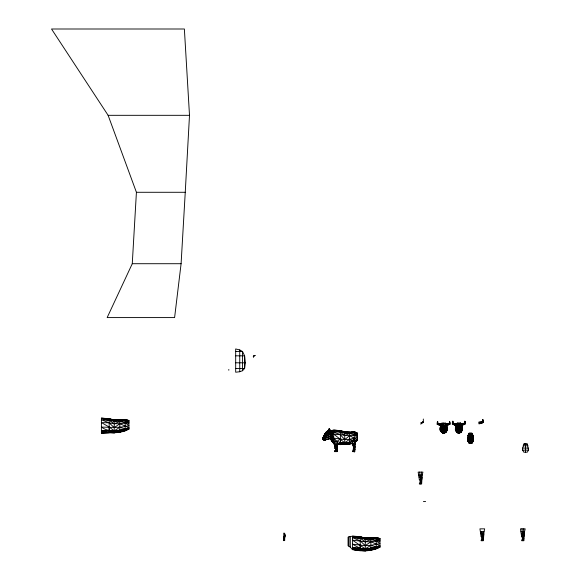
<?xml version="1.0" encoding="UTF-8"?>
<svg xmlns="http://www.w3.org/2000/svg" width="580" height="580" viewBox="0 0 580 580"><rect width="100%" height="100%" fill="white"/><g stroke="black" fill="none" stroke-linecap="round" stroke-linejoin="round"><path stroke-width="0.87" d="M330.078 438.9L330.078 430.055C325.779 430.737 323.524 435.406 322.647 439.205L323.814 440.082L328.469 439.307L330.078 438.676L330.76 437.24L330.078 436.979M355.533 441.793L357.461 440.329L357.461 433.209L354.242 431.6C347.26 433.267 340.634 430.099 333.688 430.092L333.688 443.562L330.745 439.336L330.76 430.592C338.604 430.164 346.166 435.5 354.242 432.847L357.461 434.007L354.242 434.376L357.461 434.978C347.601 436.754 338.807 435.094 330.078 430.2L328.469 430.577L328.469 439.307L327.192 439.451L327.192 431.063M328.962 432.76L329.273 428.497L330.078 432.31C332.826 434.927 336.958 434.115 340.402 434.783L344.752 439.633L349.602 439.277L357.461 437.443L354.242 434.906L349.602 433.42L344.752 435.696L340.402 432.209L331.832 431.636L330.078 430.643L330.18 431.788L329.578 432.76L329.273 428.497L328.367 431.788L329.273 431.788M458.882 425.046L458.882 432.868L460.904 432.209L462.274 430.179L461.897 425.336L462.427 429.954L460.904 432.209M470.51 436.979L470.51 443.062L471.997 443.048L473.004 441.59L473.439 437.53L473.526 440.155L471.997 443.048L469.024 443.048L467.495 440.155L467.582 437.53L467.495 438.045L468.009 441.59L468.879 442.489L467.777 440.742L467.777 439.002L468.807 437.045L468.589 433.927L469.176 433.122L471.837 433.122L472.917 435.232L473.526 438.045L473.004 441.59L472.135 442.489M441.663 432.383L440.14 430.128L440.242 427.503L440.14 430.128L441.663 432.383L443.678 433.021L443.678 426.967L446.085 427.018L446.694 425.51L450.145 424.089L449.601 421.377L449.253 423.443L450.145 424.089L445.904 424.69M464.457 423.27L461.107 423.538L461.107 424.516L465.349 423.915L464.457 423.27L464.805 421.203L465.305 422.059L465.349 423.915L461.897 425.336L461.288 426.844L460.542 427.098L456.888 426.844L455.974 425.474L456.699 423.342L460.447 422.922L461.136 423.733L461.491 431.389L459.969 432.839L456.975 432.288L455.496 430.179L455.445 427.329L455.343 429.954L457.794 432.839C459.607 433.057 461.477 431.738 462.274 430.179M470.51 443.062L469.024 443.048L469.176 433.122M482.915 531.802L482.69 540.705M457.323 422.922L457.533 429.396M442.221 429.57L441.96 423.096L445.397 423.096L447.071 428.323L444.766 433.013L442.598 433.013L441.075 431.563L440.292 430.353L440.292 428.323L441.909 423.473L445.454 423.473L445.933 423.908L445.338 427.272L445.578 431.143L444.628 431.991L445.034 432.013C443.642 435.159 441.097 431.194 442.192 428.903L445.172 428.903L445.527 429.57L445.034 432.013L442.33 432.013L441.075 430.106L440.14 428.018L440.858 425.205M441.46 425.669L439.538 425.343L439.538 423.712L441.46 423.712L441.068 424.792L437.088 424.089L437.98 423.443L437.632 421.377L437.088 424.089L440.822 425.56M453.183 423.27L456.663 424.516L452.291 423.915L453.183 423.27L452.835 421.203L452.291 423.915L456.025 425.387M329.179 429.352L329.019 432.441L330.027 431.629L329.527 431.629L330.18 431.788L329.578 430.817M441.96 423.096L441.431 423.908L442.025 427.272L441.786 431.143L442.736 431.991L443.678 431.578L445.034 432.325L444.512 433.021L442.845 433.021L442.33 432.325L443.678 431.578M459.969 432.839L462.274 428.149L461.136 423.733L457.272 423.298L456.634 423.733L457.221 427.098L456.989 430.969L457.794 432.839C462.905 433.746 459.012 425.836 460.447 422.922M458.882 432.847L456.279 431.389L457.533 430.969L458.048 432.847L460.796 432.288L462.086 430.548L462.086 428.801L460.926 425.408L457.424 425.046L456.844 425.408L456.279 431.389L457.794 432.839L459.715 432.847L460.237 428.729L460.237 431.839L457.533 431.839L457.533 428.729L460.237 428.729L460.781 430.969L459.831 431.817L460.237 431.839M471.003 440.524L471.003 442.504L471.997 443.048L472.881 436.073L471.823 433.978L469.198 433.978L468.596 441.162L469.024 443.048L470.01 442.504L470.01 440.524M330.76 439.132L333.688 443.562M330.078 432.419L330.76 432.767L330.078 434.826L333.688 438.11L344.752 439.633L349.602 435.645L354.242 438.255C356.12 442.46 355.141 447.187 354.822 451.617L352.364 451.617L353.285 449.616L353.43 446.962L352.401 444.106L349.602 442.207L344.752 442.808L340.402 442.359L344.752 443.374L350.269 442.547M185.252 192.285L189.5 115.319L184.375 29L51.526 29L108.119 115.319L136.416 192.285L132.269 263.712L107.155 317.586L174.602 317.586L181.098 263.712L185.252 192.285L136.416 192.285M330.76 430.592L333.688 434.072L344.752 442.808L349.602 439.277L351.9 440.959L353.996 446.962L353.155 451.617M471.837 433.122L471.997 443.048M478.971 422.914L482.951 421.993L482.857 419.601L482.531 421.667L483.372 422.312L481.9 423.24L478.971 423.893L478.971 421.935L482.531 421.667M448.579 424.313L449.703 423.77L449.601 421.377M463.783 424.139L464.906 423.596L464.805 421.203M443.678 433.021L445.592 432.462L446.89 430.723L446.89 428.975L445.28 425.22L441.641 425.582L441.539 428.475L442.388 430.824L443.678 431.418L444.976 430.824L445.397 423.096M468.879 442.489L468.763 441.634M468.009 440.133L468.923 437.291L468.031 435.674L468.647 433.543L472.374 433.543L471.873 442.04L469.147 442.04L469.706 442.018L468.009 440.133L468.807 437.045L468.669 434.398L469.198 433.978M457.272 423.298L456.728 424.197L456.743 428.301L457.591 430.65L458.882 431.245L460.179 430.65L460.73 429.396L461.042 424.197L460.491 423.298M441.576 432.245L440.242 429.555M422.24 475.049L421.79 479.457L419.297 479.457L418.165 472.105L422.907 472.105L422.24 475.049L418.666 475.049M484.01 531.802L483.553 536.203L481.066 536.203L479.935 528.851L484.677 528.851L484.01 531.802L480.436 531.802M524.516 531.802L524.066 536.203L521.579 536.203L520.448 528.851L525.19 528.851L524.516 531.802L520.949 531.802M420.921 483.952L421.457 472.105M523.203 540.705L523.74 528.851M332.014 437.646L331.832 439.364L334.508 443.135M419.297 479.457L420.261 481.538L419.282 483.952L421.646 483.952L422.037 477.086L419.072 477.086M481.066 536.203L482.031 538.284L481.045 540.705L483.408 540.705L483.807 533.832L480.842 533.832M521.579 536.203L522.544 538.284L521.558 540.705L523.921 540.705L524.313 533.832L521.355 533.832M329.019 432.441L328.519 431.629L329.099 430.556L328.773 430.875C329.498 432.194 328.577 429.852 329.774 430.693L329.541 429.352L329.005 429.352M245.304 362.805L244.608 368.438L242.563 370.714L239.743 371.736L235.683 372.222L235.683 348.95L239.743 349.936L242.563 351.552L244.608 355.83L245.304 362.805L235.683 362.805M444.512 429.57L444.599 428.903L445.527 429.57L446.085 427.018L445.454 423.473M336.335 451.624L337.763 444.324L336.98 441.373L333.688 438.11L330.078 430.2L328.469 430.577L325.916 432.317L322.647 438.487M471.613 440.851L471.873 438.929L469.147 438.929L468.647 439.596L469.409 440.851L471.613 440.851L469.409 440.851M459.469 430.324L459.715 432.847L460.237 432.151L458.882 431.404L457.939 431.817L455.677 428.801L456.663 423.538L454.742 423.538L454.742 425.169M444.983 426.967L445.527 429.57L441.829 429.57L442.214 426.967L445.338 427.272L446.288 431.563L444.766 433.013M330.078 430.454L327.192 431.476L325.46 437.182L322.647 438.639L323.814 440.082L325.242 440.075L325.17 434.058L325.916 432.317L323.096 437.893L323.096 439.538M467.582 439.582L468.712 442.264M468.031 435.674L468.103 435.232L467.495 438.045M461.491 429.932L460.071 426.793L457.555 426.793L457.033 429.396L460.73 429.396L461.288 426.844L462.274 428.149L461.332 424.183M455.445 429.381L456.866 432.209M439.538 424.524L439.691 423.683L437.98 423.443M354.068 451.617C355.852 447.173 353.082 442.627 354.242 438.255L357.461 439.169L354.887 440.604M443.048 432.854L441.772 432.462L441.075 431.563L441.525 424.372L441.989 423.958L445.375 423.958L445.839 424.372L445.28 425.22M459.831 430.65L460.237 428.729M437.632 421.377L437.53 423.77L438.654 424.313M452.835 421.203L452.733 423.596L453.857 424.139M468.792 442.409L467.618 440.379L468.669 434.398M522.616 448.086L524.211 443.671L527.409 444.091L528.474 450.138L527.285 452.19L523.798 452.19L522.616 450.138L522.616 448.086L528.474 448.086M445.034 429.243L444.628 430.824L445.172 428.903L445.034 429.57M420.036 483.952L420.674 481.538L419.681 472.105M481.799 540.705L482.444 538.284L481.574 531.802M522.312 540.705L522.957 538.284L521.964 528.851M457.939 431.817L457.533 431.839L457.939 430.324L457.533 428.729L457.033 429.396M472.881 436.073L472.917 435.232M471.641 436.994L472.374 439.596L468.647 439.596L469.372 436.994L472.098 437.291L473.004 440.133L471.315 442.018M441.075 430.106L442.214 426.967M456.279 429.932L457.555 426.793M442.025 427.272L440.771 425.647L441.46 423.712L441.097 424.502M444.265 430.498L444.512 433.021L445.172 428.903M325.46 437.182L327.192 433.144L330.078 432.31L330.76 431.027M457.533 431.839L457.939 430.65M440.771 425.647L441.909 423.473M456.098 425.872L457.345 423.784L460.426 423.784L461.042 424.197L460.339 425.046M336.581 450.972L337.56 446.071L334.595 446.071L333.688 441.953L330.078 438.676L333.688 443.279L331.832 440.401L330.76 437.24L333.688 441.373L334.189 444.324L337.763 444.324L340.496 442.366L340.402 438.973L336.98 441.373L333.688 441.373L330.76 432.767M324.068 436L325.17 434.058A0.797 0.797 0 0 1 325.75 433.593M335.32 451.624L336.197 449.667C334.704 445.94 336.255 441.525 333.688 438.11M441.025 424.785L441.431 423.908M456.634 423.733L455.343 427.844L456.888 426.844L455.677 428.801L455.677 430.548L456.975 432.288M458.882 430.65L458.301 430.324L458.048 432.847L457.939 430.324L460.179 430.65L457.591 430.65L459.831 430.324M449.253 423.443L445.904 423.712C447.187 426.365 448.188 430.237 445.592 432.462L444.316 432.854M441.829 429.57L442.192 428.903L442.845 433.021L443.098 430.498L444.976 430.824L442.388 430.824L444.628 430.498M324.923 440.082L325.916 439.531L325.46 438.632L325.916 437.791L330.078 436.638M284.026 538.414L283.359 540.705L284.026 540.154L284.026 532.947M284.686 533.491L284.686 540.698L284.229 539.799L284.686 538.965M328.693 431.418L329.853 431.418L329.469 432.122L328.693 431.418L329.077 430.715M472.229 442.409L473.396 440.379M472.25 441.634L473.439 439.582L473.526 440.155M354.554 442.011L355.177 440.959L357.461 439.48L354.895 441.916M253.409 357.048L254.395 355.446L253.3 356.127L253.409 357.048L254.395 355.446L255.49 355.446M328.367 431.788L328.962 430.817L328.962 431.788M444.265 432.477L442.736 432.143L444.628 432.143L441.772 432.462L440.474 430.723L440.474 428.975L441.685 427.018L440.292 428.323M444.316 432.462L445.701 432.383L447.224 430.128L447.122 427.503L445.904 423.712L445.904 425.669L447.542 425.343L447.542 423.712M472.504 441.909L473.244 440.742L473.244 439.002L471.823 433.978M445.701 432.383L447.071 430.353M472.374 439.596L471.873 438.929L471.351 443.04L471.873 442.344L469.706 442.17L469.147 438.929L469.147 439.596M460.796 432.288L461.491 431.389L460.237 430.969M323.096 438.639L325.242 440.075L323.814 440.082L323.814 435.979L325.17 434.058L323.814 436.646L326.504 434.108L325.916 432.68L327.192 431.476M338.162 443.78C343.519 442.409 350.922 444.324 354.242 438.255M467.618 438.349L468.807 437.045L468.647 439.596M329.368 429.352L329.774 430.875L329.099 431.194M330.078 430.055L328.469 432.745L330.078 434.594L325.916 436.059L325.916 439.531M458.882 431.404L457.939 431.97L459.831 431.97L457.939 431.97L457.533 432.151L457.794 432.839M468.589 433.927L469.14 433.499M356.207 440.67L357.461 440.176L354.887 442.069L357.461 440.329M468.009 441.59L469.147 441.162M469.372 436.994L468.923 437.291L472.555 437.045L472.345 434.398M352.451 547.433L365.255 548.868L370.867 545.338L379.965 543.641C372.462 536.921 361.253 540.574 352.451 536.406L360.216 536.964L365.255 538.117L370.867 538.356L376.239 537.645L379.965 538.552L379.965 547.107C371.541 551.652 361.601 551.486 352.451 549.622L350.298 547.179L348.065 545.736L348.065 537.138C351.937 535.507 356.178 536.522 360.216 536.703C366.632 539.647 373.643 536.261 379.965 538.552M355.533 440.655L357.461 439.48L355.047 440.59M458.301 432.303L459.469 432.303M444.331 432.658L446.288 431.563L445.034 431.143M355.047 441.416L357.461 440.176M338.966 443.149L340.496 442.366L340.402 442.961L344.752 444.07L349.602 444.178L351.922 443.475M440.474 428.975L441.539 428.475M455.677 428.801L456.743 428.301M128.919 429.084C120.502 433.912 110.65 432.586 101.406 432.883L119.821 432.216L119.821 420.108L125.193 419.412L128.919 420.529L128.919 429.084L119.821 431.962L114.209 432.709L109.171 431.005L101.406 431.404L114.209 432.977L114.209 419.855L109.171 418.68L101.406 418.129L101.406 433.202L109.171 432.673L109.171 418.68C115.507 421.972 122.496 418.615 128.919 420.529M114.209 419.855L119.821 420.108L114.209 420.101L109.171 418.949L101.406 418.419C110.374 421.529 119.639 421.762 128.919 420.696L125.193 419.63L114.209 423.733L109.171 422.82L101.406 422.588L109.171 427.01L114.209 430.846L128.919 428.903C122.895 431.73 115.725 431.259 109.171 431.005M370.867 539.48L379.965 538.711L376.239 537.645L365.255 541.756L352.451 540.132L365.255 548.868L379.965 546.925C371.497 551.37 361.601 551.188 352.451 549.34L360.216 550.688L360.216 536.703L365.255 538.117L370.867 538.124L370.867 550.239L365.255 550.725L360.216 549.021L352.451 548.013L360.216 550.398L365.255 551L365.255 537.87M379.965 547.107C373.825 549.593 366.77 549.34 360.216 549.021M454.894 423.538L453.857 423.436L453.857 424.843L454.894 425.169L456.272 424.618M441.46 424.69L439.691 425.343L438.654 425.017L438.654 423.61L441.46 424.69L439.691 424.524M454.894 425.169L456.663 424.516L454.894 424.35M349.602 433.42L354.242 431.81L357.461 433.209M114.209 432.709L128.919 428.062C119.755 430.802 109.946 433.195 101.406 427.105C110.664 427.206 119.85 428.192 128.919 425.626L125.193 422.784L119.821 421.464M365.255 550.725L379.965 546.085L365.255 549.434L360.216 548.419L352.451 548.013M337.415 444.324L349.602 443.925L351.922 443.236M331.832 430.897C339.264 429.113 346.673 433.978 354.242 431.81L357.461 433.34L354.242 432.847M344.752 444.07L349.602 442.736L344.752 443.823M349.602 443.925L351.922 443.352M119.821 431.962L125.193 430.817L125.193 419.412L114.209 421.319L109.171 418.949L101.406 418.129M370.867 549.985L376.239 548.832L376.239 537.428L365.255 539.342L360.216 536.964L352.451 536.152L352.451 549.622M324.923 434.355L326.504 434.108L327.192 435.406M461.897 425.336L461.107 425.495L462.746 425.169L462.746 423.538M439.538 423.712L439.691 425.343L441.068 424.792L440.894 426.046L442.286 426.046M457.221 427.098L458.882 426.793M125.193 420.688L128.919 421.486L125.193 422.24L128.919 422.653L119.821 423.69L114.209 423.733L109.171 420.246L101.406 419.818L109.171 422.82L114.209 427.67L119.821 423.69L128.919 427.692L125.193 428.961L119.821 427.315L114.209 430.846L109.171 430.396L101.406 430.751L109.279 430.403L109.171 427.01M376.239 538.704L379.965 539.509L376.239 540.263L379.965 540.676L370.867 541.705L365.255 541.756L360.216 538.269L352.451 537.66L360.216 540.836L365.255 545.686L370.867 545.338L376.239 546.984L379.965 545.715L370.867 541.705L365.255 545.686L352.451 544.171L360.216 548.419L365.255 548.868M420.717 422.813L423.385 422.399L423.313 419.028M481.9 422.537L483.372 422.312L482.857 419.601M437.53 423.77L438.654 423.61M452.733 423.596L453.857 423.436M101.406 431.404L109.279 430.403M442.736 431.991L442.33 432.013L442.598 433.013M108.119 115.319L189.5 115.319M132.269 263.712L181.098 263.712M235.683 351.552L242.563 351.552L242.563 370.714M235.683 355.83L244.608 355.83L244.608 368.438L235.683 368.438M482.748 420.457L483.328 420.457M452.335 422.059L452.951 422.059M464.689 422.059L465.305 422.059M437.132 422.24L437.748 422.24M449.486 422.24L450.102 422.24M461.042 424.197L456.728 424.197L457.424 425.046M456.844 425.408L460.926 425.408M441.641 425.582L445.723 425.582M443.678 427.272L445.338 427.272M328.773 430.875L329.774 430.875M442.293 431.143L441.075 431.563L443.033 432.658M457.555 431.404L460.208 431.404M328.519 431.629L329.273 431.629M442.351 431.578L445.005 431.578M329.578 431.788L330.18 431.788M322.857 437.893L323.096 437.893M322.647 439.205L325.242 440.075M332.123 439.364L330.76 435.13M351.9 440.959L355.177 440.959M471.873 441.162L473.004 441.59M469.379 441.598L471.641 441.598M355.366 444.106L352.394 444.106L353.996 446.962M523.682 444.091L527.409 444.091M523.138 445.788L527.952 445.788M353.43 446.962L355.207 446.962M337.313 447.985L334.82 447.985L334.595 446.071M353.285 449.616L355.062 449.616M522.616 450.138L528.474 450.138M337.161 451.624L334.45 451.624L335.784 449.667L337.082 449.667L337.161 451.624L336.552 447.985L336.98 441.373L340.402 442.359M420.261 481.538L421.559 481.538M423.407 501.577L425.618 501.577M284.026 534.738L284.613 534.738L283.569 537.805L284.026 540.154M284.686 535.282L285.273 535.282L284.229 539.799M482.031 538.284L483.328 538.284M522.544 538.284L523.834 538.284M329.527 431.629L330.078 431.629M323.814 439.082L322.647 438.639M125.193 422.784L128.919 423.059M376.239 540.799L379.965 541.082M354.242 434.906L357.461 435.312M464.906 423.596L463.783 423.436L463.783 424.843M449.703 423.77L448.579 423.61L448.579 425.017M482.951 421.993L481.9 421.834L481.9 423.24M337.886 443.939L349.602 444.178L349.602 432.064L344.752 432.064L340.402 430.643L340.402 444.628L344.752 444.345L344.752 431.81M337.045 444.091L340.402 444.628L337.045 443.954M323.814 438.212L325.46 438.632M442.736 430.498L443.678 430.824M349.602 439.277L353.706 440.959M461.027 428.301L462.086 428.801M445.824 428.475L446.89 428.975M349.602 442.207L353.343 444.106L352.277 442.721M458.882 430.324L459.469 430.65M443.678 430.498L444.265 430.824M330.078 430.2L331.035 430.795M324.822 434.058L325.264 434.355M471.881 433.499L472.99 435.674M325.365 435.558L325.916 436.059M441.525 424.372L442.076 425.22M473.396 438.349L472.555 437.045L473.004 440.133M328.99 432.608L330.078 434.594M445.904 423.712L446.274 424.531M284.686 533.846L285.273 535.282L284.229 538.349L284.185 537.537M284.026 533.303L284.613 534.738L283.569 537.805L283.526 536.993M461.368 424.357L461.796 425.474M446.172 424.531L446.593 425.647M446.506 425.205L447.224 428.018L446.085 427.018L446.288 430.106M460.071 426.793L460.73 429.396L459.715 428.729L459.715 429.396M442.192 428.903L442.33 429.57M462.318 429.381L462.427 429.954M447.122 429.555L447.224 430.128M329.44 430.556L329.527 432.441M442.765 428.903L442.845 429.57M460.933 431.433L460.991 432.071M445.73 431.607L445.788 432.245M331.832 433.593L332.036 435.986M360.216 545.033L360.325 548.426M525.545 443.671L525.545 452.19M480.929 421.935L480.929 423.567M471.351 438.929L471.351 439.596M471.351 442.04L471.351 443.04M470.51 433.122L470.51 437.291M469.67 438.929L469.67 439.596M459.715 431.839L459.715 432.847M458.882 422.922L458.882 425.408M458.882 426.394L458.882 427.098M458.048 428.729L458.048 429.396M456.663 423.538L456.663 425.495M443.678 423.096L443.678 427.242M354.242 440.06L354.242 431.6L344.752 433.282L340.402 430.911L333.688 430.092L331.832 430.447L331.832 441.097M354.242 451.617L354.242 452.117M350.298 536.507L350.298 547.179M348.957 536.804L348.957 546.142M329.273 428.497L329.273 432.76M324.923 434.058L324.923 435.558M239.743 349.936L239.743 371.736M228.81 369.445L228.81 370.243M469.706 442.17L469.67 443.04L469.147 442.344L469.706 442.17M335.784 449.667L334.464 451.624L336.197 449.667L334.82 447.985L335.784 449.667M422.624 421.812L420.717 424.089L423.385 422.399L422.624 421.812M469.263 435.247L468.771 435.602L472.25 435.602L469.263 435.247"/></g></svg>
